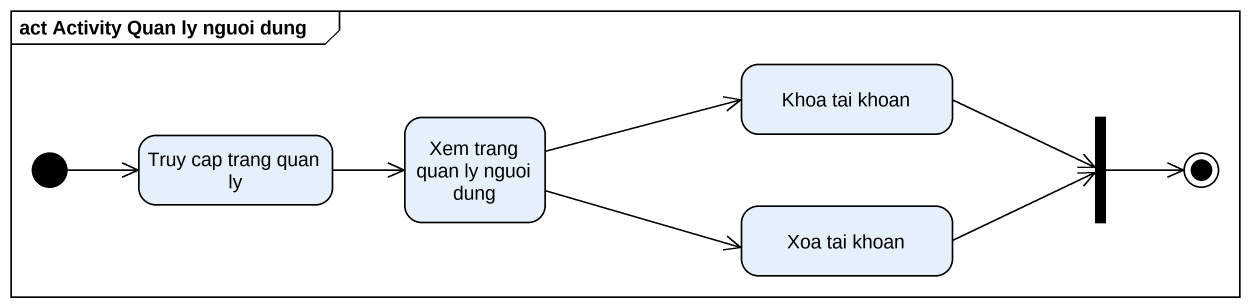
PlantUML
@startuml
mainframe act Activity Quan ly nguoi dung
hide empty description
state "Khoa tai khoan" as Khoa_tai_khoan
state "Truy cap trang quan ly" as Truy_cap_trang_quan_ly
state "Xem trang quan ly nguoi dung" as Xem_trang_quan_ly_nguoi_dung
state fork1 <<join>>
state "Xoa tai khoan" as Xoa_tai_khoan
[*] -right-> Truy_cap_trang_quan_ly
Khoa_tai_khoan -right-> fork1
Truy_cap_trang_quan_ly -right-> Xem_trang_quan_ly_nguoi_dung
Xem_trang_quan_ly_nguoi_dung -right-> Khoa_tai_khoan
Xem_trang_quan_ly_nguoi_dung -right-> Xoa_tai_khoan
Xoa_tai_khoan -right-> fork1
fork1 -right-> [*]
@enduml
